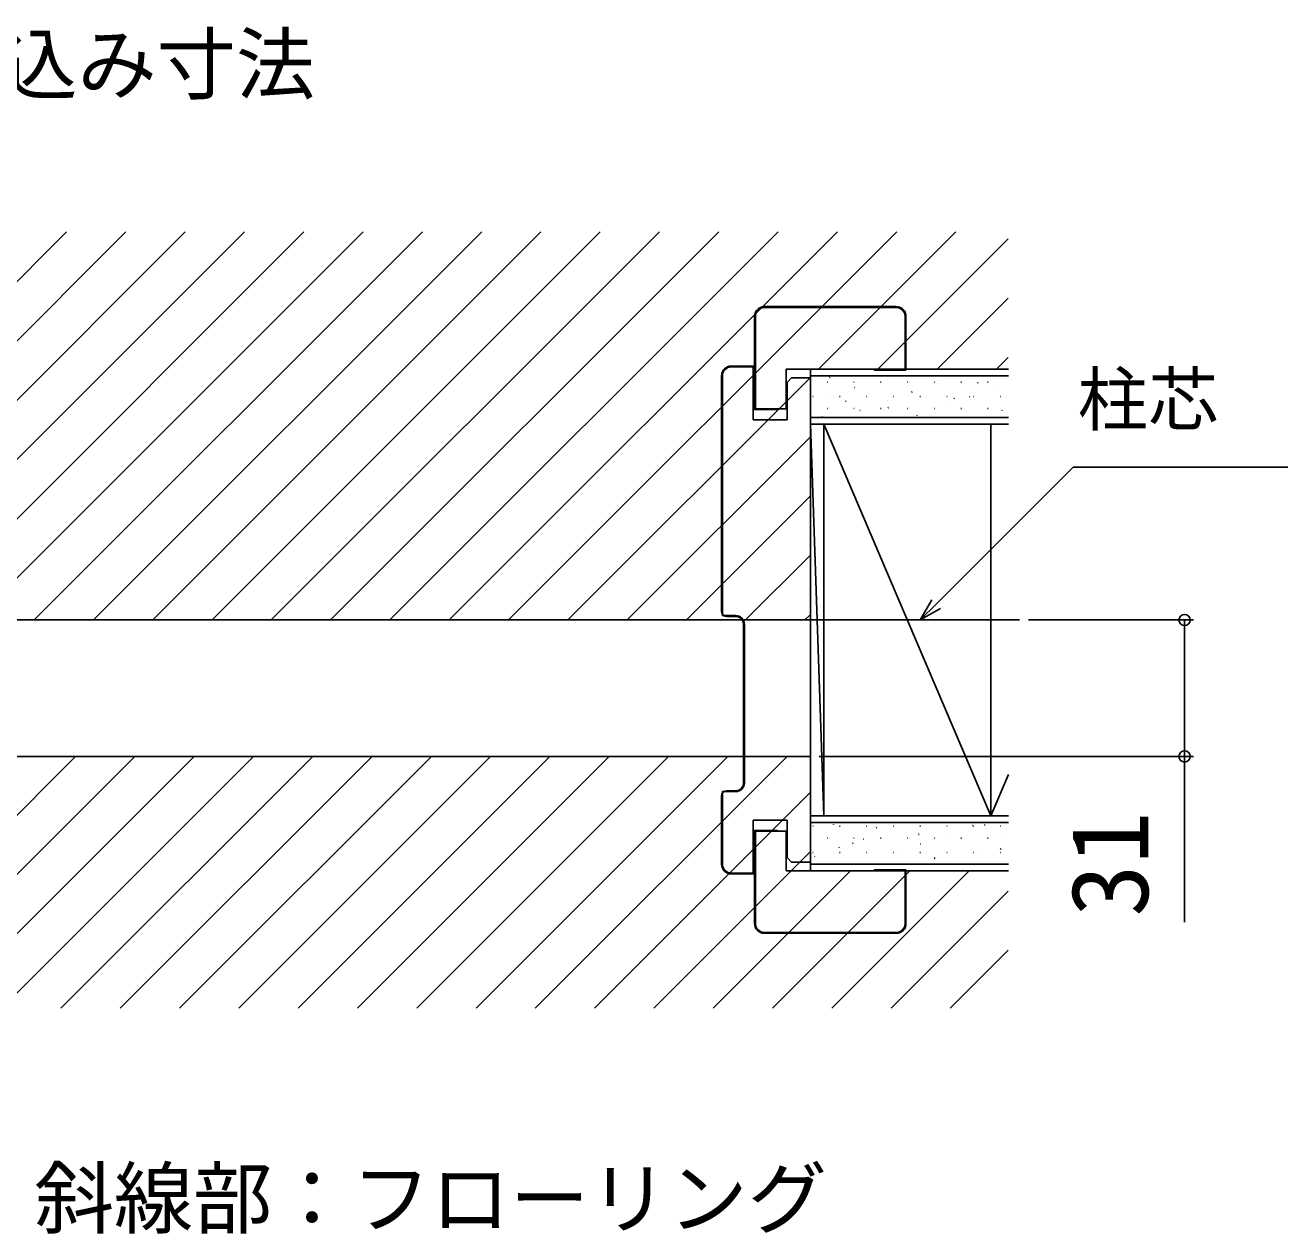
# Model space of a CAD drawing. Units: millimetres, scale not verified. Extents: x -525 to 525, y -783 to 779.
# Drawn here: x -364.8 to -221.4, y -555.5 to -418.2 of the extents above; entities that cross this region are included whole.
import ezdxf
from ezdxf.enums import TextEntityAlignment as Align

# ---------------------------------------------------------------- set-up
doc = ezdxf.new("R2010")
doc.units = ezdxf.units.MM
doc.header["$LTSCALE"] = 4
for name, color, linetype in [('0-2_USER1', 3, 'Continuous'), ('0-4_YKK_11E', 7, 'Continuous'), ('0-5_YKK_12', 2, 'Continuous'), ('0-6_YKK_13', 4, 'Continuous'), ('0-8_YKK_D', 6, 'Continuous'), ('0-A_YSS_K', 3, 'Continuous')]:
    doc.layers.add(name, color=color, linetype=linetype)
doc.styles.add('ＭＳ ゴシック', font='')
doc.styles.get('ＭＳ ゴシック').set_extended_font_data('MS Gothic')

msp = doc.modelspace()

# ---------------------------------------------------------------- linework, layer by layer
at = {"layer": '0-4_YKK_11E'}
for p, q in [((-265.863, -450.124), (-280.863, -450.124)), ((-265.863, -450.224), (-280.863, -450.224)), ((-264.763, -457.324), (-264.763, -451.224)), ((-285.713, -484.724), (-285.713, -457.974)), ((-279.363, -461.824), (-279.363, -461.724)), ((-284.113, -485.324), (-285.113, -485.324)), ((-283.213, -504.224), (-283.213, -486.224)), ((-283.113, -486.224), (-283.113, -504.224)), ((-285.713, -513.474), (-285.713, -505.724)), ((-285.113, -505.124), (-284.113, -505.124)), ((-279.363, -509.624), (-279.363, -509.724)), ((-264.763, -514.124), (-264.763, -520.224)), ((-280.863, -521.224), (-265.863, -521.224)), ((-265.863, -521.324), (-280.863, -521.324))]:
    msp.add_line(p, q, dxfattribs=at)
for points in [[(-281.963, -451.224), (-281.963, -461.824), (-279.363, -461.824)], [(-281.863, -451.224), (-281.863, -461.724), (-278.363, -461.724), (-278.363, -457.224), (-264.863, -457.224), (-264.863, -451.224)], [(-284.613, -456.874), (-282.013, -456.874), (-282.013, -460.374), (-282.113, -460.374)], [(-275.613, -513.224), (-275.613, -458.224), (-277.763, -458.224), (-278.263, -458.724), (-278.263, -462.974), (-282.113, -462.974), (-282.113, -460.474), (-282.113, -456.974), (-284.613, -456.974)], [(-268.363, -457.224), (-268.363, -457.324), (-264.763, -457.324)], [(-285.613, -457.974), (-285.613, -485.224), (-284.113, -485.224)], [(-284.113, -505.224), (-285.613, -505.224), (-285.613, -513.474)], [(-284.613, -514.474), (-282.113, -514.474), (-282.113, -510.974), (-282.113, -508.474), (-278.263, -508.474), (-278.263, -512.724), (-277.763, -513.224), (-275.613, -513.224)], [(-281.963, -520.224), (-281.963, -509.624), (-279.363, -509.624)], [(-264.863, -520.224), (-264.863, -514.224), (-278.363, -514.224), (-278.363, -509.724), (-281.863, -509.724), (-281.863, -520.224)], [(-282.113, -511.074), (-282.013, -511.074), (-282.013, -514.574), (-284.613, -514.574)], [(-268.363, -514.224), (-268.363, -514.124), (-264.763, -514.124)]]:
    msp.add_lwpolyline(points, dxfattribs=at)
for centre, radius, start, end in [((-280.863, -451.224), 1.1, 90, 180), ((-280.863, -451.224), 1, 90, 180), ((-265.863, -451.224), 1.1, 0, 90), ((-265.863, -451.224), 1, 0, 90), ((-284.613, -457.974), 1.1, 90, 180), ((-284.613, -457.974), 1, 90, 180), ((-285.113, -484.724), 0.6, 180, 270), ((-284.113, -486.224), 1, 0, 90), ((-284.113, -486.224), 0.9, 360, 90), ((-284.113, -504.224), 0.9, 270, 0), ((-284.113, -504.224), 1, 270, 0), ((-285.113, -505.724), 0.6, 90, 180), ((-284.613, -513.474), 1.1, 180, 270), ((-284.613, -513.474), 1, 180, 270), ((-280.863, -520.224), 1.1, 180, 270), ((-280.863, -520.224), 1, 180, 270), ((-265.863, -520.224), 1.1, 270, 0), ((-265.863, -520.224), 1, 270, 0)]:
    msp.add_arc(centre, radius, start, end, dxfattribs=at)
at = {"layer": '0-5_YKK_12'}
msp.add_line((-503.363, -485.724), (-251.863, -485.724), dxfattribs=at)
at = {"layer": '0-6_YKK_13'}
for p, q in [((-404.212, -485.725), (-360.112, -441.625)), ((-397.477, -485.725), (-353.377, -441.625)), ((-390.742, -485.725), (-346.642, -441.625)), ((-384.007, -485.725), (-339.907, -441.625)), ((-377.272, -485.725), (-333.172, -441.625)), ((-370.537, -485.725), (-326.437, -441.625)), ((-363.801, -485.725), (-319.701, -441.625)), ((-357.066, -485.725), (-312.966, -441.625)), ((-350.331, -485.725), (-306.231, -441.625)), ((-343.596, -485.725), (-299.496, -441.625)), ((-336.861, -485.725), (-292.761, -441.625)), ((-330.125, -485.725), (-286.025, -441.625)), ((-323.39, -485.725), (-279.29, -441.625)), ((-316.655, -485.725), (-272.555, -441.625)), ((-309.92, -485.725), (-265.82, -441.625)), ((-274.684, -457.224), (-259.085, -441.625)), ((-267.949, -457.224), (-253.157, -442.432)), ((-261.214, -457.224), (-253.157, -449.167)), ((-254.478, -457.224), (-253.157, -455.903)), ((-303.185, -485.725), (-275.614, -458.155)), ((-296.449, -485.725), (-275.625, -464.9)), ((-289.714, -485.725), (-275.635, -471.646)), ((-282.979, -485.725), (-275.646, -478.391)), ((-479.657, -485.725), (-275.657, -485.725)), ((-276.244, -485.725), (-275.656, -485.137)), ((-479.657, -501.224), (-275.657, -501.224)), ((-387.696, -529.825), (-359.095, -501.224)), ((-380.961, -529.825), (-352.36, -501.224)), ((-374.225, -529.825), (-345.625, -501.224)), ((-367.49, -529.825), (-338.89, -501.224)), ((-360.755, -529.825), (-332.154, -501.224)), ((-354.02, -529.825), (-325.419, -501.224)), ((-347.285, -529.825), (-318.684, -501.224)), ((-340.549, -529.825), (-311.949, -501.224)), ((-333.814, -529.825), (-305.214, -501.224)), ((-327.079, -529.825), (-298.478, -501.224)), ((-320.344, -529.825), (-291.743, -501.224)), ((-313.609, -529.825), (-285.008, -501.224)), ((-306.873, -529.825), (-278.273, -501.224)), ((-300.138, -529.825), (-275.657, -505.343)), ((-293.403, -529.825), (-275.657, -512.079)), ((-286.668, -529.825), (-271.067, -514.224)), ((-279.933, -529.825), (-264.332, -514.224)), ((-273.197, -529.825), (-257.597, -514.224)), ((-266.462, -529.825), (-253.157, -516.519)), ((-259.727, -529.825), (-253.157, -523.255))]:
    msp.add_line(p, q, dxfattribs=at)
at = {"layer": '0-8_YKK_D'}
for p, q in [((-250.863, -485.724), (-232.113, -485.724)), ((-274.613, -501.224), (-232.113, -501.224))]:
    msp.add_line(p, q, dxfattribs=at)
for points in [[(-263.146, -485.725), (-261.343, -483.922), (-245.788, -468.366), (-221.396, -468.366)], [(-260.86, -484.405), (-263.146, -485.725), (-261.826, -483.439)], [(-233.113, -485.724), (-233.113, -501.224), (-233.113, -520.069)]]:
    msp.add_lwpolyline(points, dxfattribs=at)
for centre in [(-233.113, -485.724), (-233.113, -501.224)]:
    msp.add_circle(centre, 0.637, dxfattribs=at)
at = {"layer": '0-A_YSS_K'}
for p, q in [((-253.113, -457.224), (-275.613, -457.224)), ((-275.613, -457.224), (-275.613, -514.224)), ((-275.613, -457.974), (-253.113, -457.974)), ((-273.726, -458.72), (-273.676, -458.72)), ((-273.443, -458.174), (-273.36, -458.119)), ((-270.686, -458.72), (-270.636, -458.72)), ((-267.852, -458.338), (-267.842, -458.334)), ((-267.646, -458.72), (-267.596, -458.72)), ((-264.606, -458.72), (-264.556, -458.72)), ((-261.566, -458.72), (-261.516, -458.72)), ((-261.343, -458.874), (-261.333, -458.87)), ((-258.526, -458.72), (-258.476, -458.72)), ((-256.654, -458.815), (-256.571, -458.76)), ((-255.486, -458.72), (-255.436, -458.72)), ((-275.341, -460.335), (-275.291, -460.335)), ((-273.385, -460.297), (-273.376, -460.294)), ((-272.301, -460.335), (-272.251, -460.335)), ((-270.595, -459.309), (-270.585, -459.306)), ((-269.261, -460.335), (-269.211, -460.335)), ((-266.221, -460.335), (-266.171, -460.335)), ((-264.146, -459.856), (-264.063, -459.801)), ((-264.086, -459.845), (-264.076, -459.842)), ((-263.181, -460.335), (-263.131, -460.335)), ((-260.141, -460.335), (-260.091, -460.335)), ((-257.101, -460.335), (-257.051, -460.335)), ((-254.833, -459.409), (-254.824, -459.406)), ((-254.061, -460.335), (-254.011, -460.335)), ((-273.726, -461.71), (-273.676, -461.71)), ((-271.638, -460.897), (-271.555, -460.842)), ((-270.686, -461.71), (-270.636, -461.71)), ((-267.646, -461.71), (-267.596, -461.71)), ((-266.876, -460.833), (-266.866, -460.83)), ((-266.835, -461.636), (-266.752, -461.581)), ((-264.606, -461.71), (-264.556, -461.71)), ((-261.566, -461.71), (-261.516, -461.71)), ((-260.367, -461.369), (-260.357, -461.366)), ((-259.344, -460.595), (-259.26, -460.54)), ((-258.526, -461.71), (-258.476, -461.71)), ((-257.576, -460.381), (-257.567, -460.377)), ((-255.486, -461.71), (-255.436, -461.71)), ((-253.113, -462.724), (-275.613, -462.724)), ((-274.327, -462.677), (-274.244, -462.622)), ((-269.996, -461.938), (-269.987, -461.935)), ((-263.487, -462.474), (-263.477, -462.47)), ((-253.857, -461.905), (-253.848, -461.901)), ((-275.613, -463.474), (-253.113, -463.474)), ((-274.113, -507.974), (-275.613, -463.474)), ((-255.113, -507.974), (-274.113, -463.474)), ((-258.113, -463.474), (-273.113, -463.474)), ((-255.113, -507.974), (-253.113, -503.29)), ((-275.613, -507.974), (-253.113, -507.974)), ((-253.113, -508.724), (-275.613, -508.724)), ((-273.113, -507.974), (-258.113, -507.974)), ((-273.002, -508.98), (-272.992, -508.977)), ((-257.193, -509.064), (-257.184, -509.061)), ((-255.857, -509.055), (-255.774, -508.999)), ((-275.613, -510.377), (-275.56, -510.343)), ((-275.341, -509.145), (-275.291, -509.145)), ((-273.726, -510.52), (-273.676, -510.52)), ((-272.301, -509.145), (-272.251, -509.145)), ((-270.686, -510.52), (-270.636, -510.52)), ((-269.261, -509.145), (-269.211, -509.145)), ((-268.152, -509.357), (-268.068, -509.302)), ((-267.646, -510.52), (-267.596, -510.52)), ((-266.493, -509.516), (-266.483, -509.513)), ((-266.221, -509.145), (-266.171, -509.145)), ((-264.606, -510.52), (-264.556, -510.52)), ((-263.349, -510.096), (-263.266, -510.041)), ((-263.181, -509.145), (-263.131, -509.145)), ((-261.566, -510.52), (-261.516, -510.52)), ((-260.141, -509.145), (-260.091, -509.145)), ((-259.983, -510.052), (-259.974, -510.049)), ((-258.526, -510.52), (-258.476, -510.52)), ((-257.101, -509.145), (-257.051, -509.145)), ((-255.486, -510.52), (-255.436, -510.52)), ((-254.061, -509.145), (-254.011, -509.145)), ((-272.356, -511.593), (-272.346, -511.589)), ((-270.841, -511.137), (-270.758, -511.082)), ((-269.613, -510.621), (-269.603, -510.618)), ((-263.103, -511.157), (-263.094, -511.154)), ((-256.594, -511.693), (-256.585, -511.69)), ((-254.052, -511.778), (-253.969, -511.723)), ((-253.474, -510.588), (-253.465, -510.585)), ((-275.341, -512.135), (-275.291, -512.135)), ((-275.146, -512.581), (-275.137, -512.577)), ((-272.301, -512.135), (-272.251, -512.135)), ((-269.261, -512.135), (-269.211, -512.135)), ((-268.637, -513.117), (-268.627, -513.113)), ((-266.221, -512.135), (-266.171, -512.135)), ((-265.847, -512.129), (-265.837, -512.125)), ((-263.181, -512.135), (-263.131, -512.135)), ((-261.544, -512.819), (-261.461, -512.764)), ((-260.141, -512.135), (-260.091, -512.135)), ((-259.337, -512.664), (-259.328, -512.661)), ((-257.101, -512.135), (-257.051, -512.135)), ((-254.061, -512.135), (-254.011, -512.135)), ((-275.613, -513.474), (-253.113, -513.474)), ((-253.113, -514.224), (-275.613, -514.224))]:
    msp.add_line(p, q, dxfattribs=at)
msp.add_lwpolyline([(-274.113, -507.974), (-255.113, -507.974), (-255.113, -463.474), (-274.113, -463.474)], close=True, dxfattribs=at)

# ---------------------------------------------------------------- texts
at = {"layer": '0-2_USER1', "style": 'ＭＳ ゴシック'}
for s, p in [('埋込敷居（アルミ）使用時の床貼込み寸法', (-502.88, -427.835)), ('斜線部：フローリング', (-363.747, -556.709))]:
    msp.add_text(s, height=6.598, dxfattribs=at).set_placement(p, align=Align.BOTTOM_LEFT)
at = {"layer": '0-8_YKK_D', "style": 'ＭＳ ゴシック'}
msp.add_text('柱芯', height=5.865, dxfattribs=at).set_placement((-245.267, -465.349), align=Align.BOTTOM_LEFT)
msp.add_text('31', height=8.798, rotation=90, dxfattribs=at).set_placement((-234.613, -519.456), align=Align.BOTTOM_LEFT)

doc.saveas('drawing.dxf')
